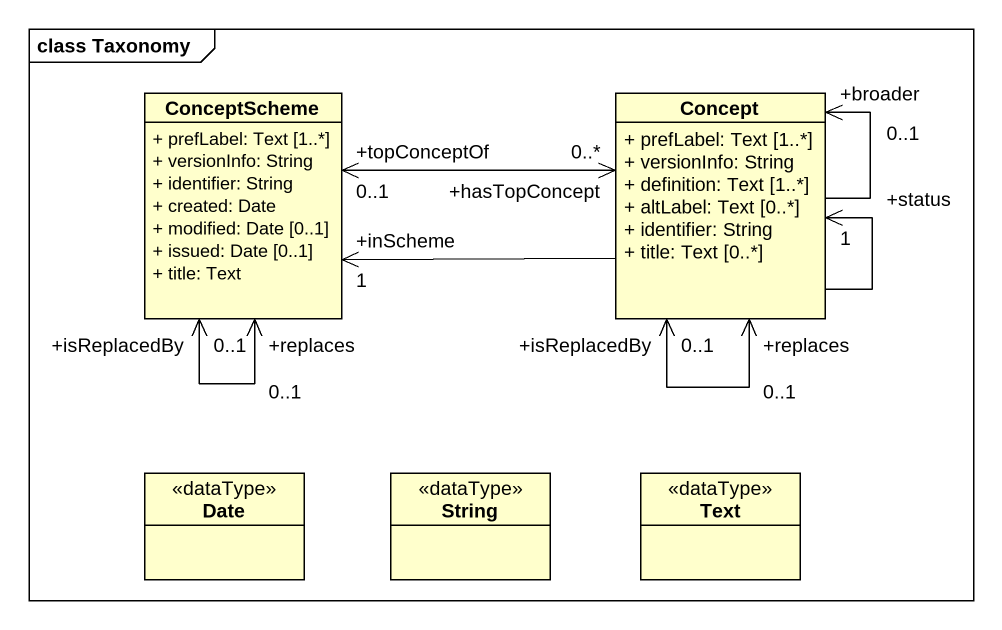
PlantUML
@startuml
mainframe class Taxonomy
hide circle
hide empty members
skinparam classAttributeIconSize 0
class ConceptScheme {
  + prefLabel: Text [1..*]
  + versionInfo: String
  + identifier: String
  + created: Date
  + modified: Date [0..1]
  + issued: Date [0..1]
  + title: Text
}
class Concept {
  + prefLabel: Text [1..*]
  + versionInfo: String
  + definition: Text [1..*]
  + altLabel: Text [0..*]
  + identifier: String
  + title: Text [0..*]
}
class Date <<dataType>>
class String <<dataType>>
class Text <<dataType>>
ConceptScheme "+isReplacedBy\n0..1" <--> "+replaces\n0..1" ConceptScheme
ConceptScheme "+topConceptOf\n0..1" <-right-> "+hasTopConcept\n0..*" Concept
Concept -left-> "+inScheme\n1" ConceptScheme
Concept --> "+broader\n0..1" Concept
Concept "+isReplacedBy\n0..1" <--> "+replaces\n0..1" Concept
Concept --> "+status\n1" Concept
@enduml
